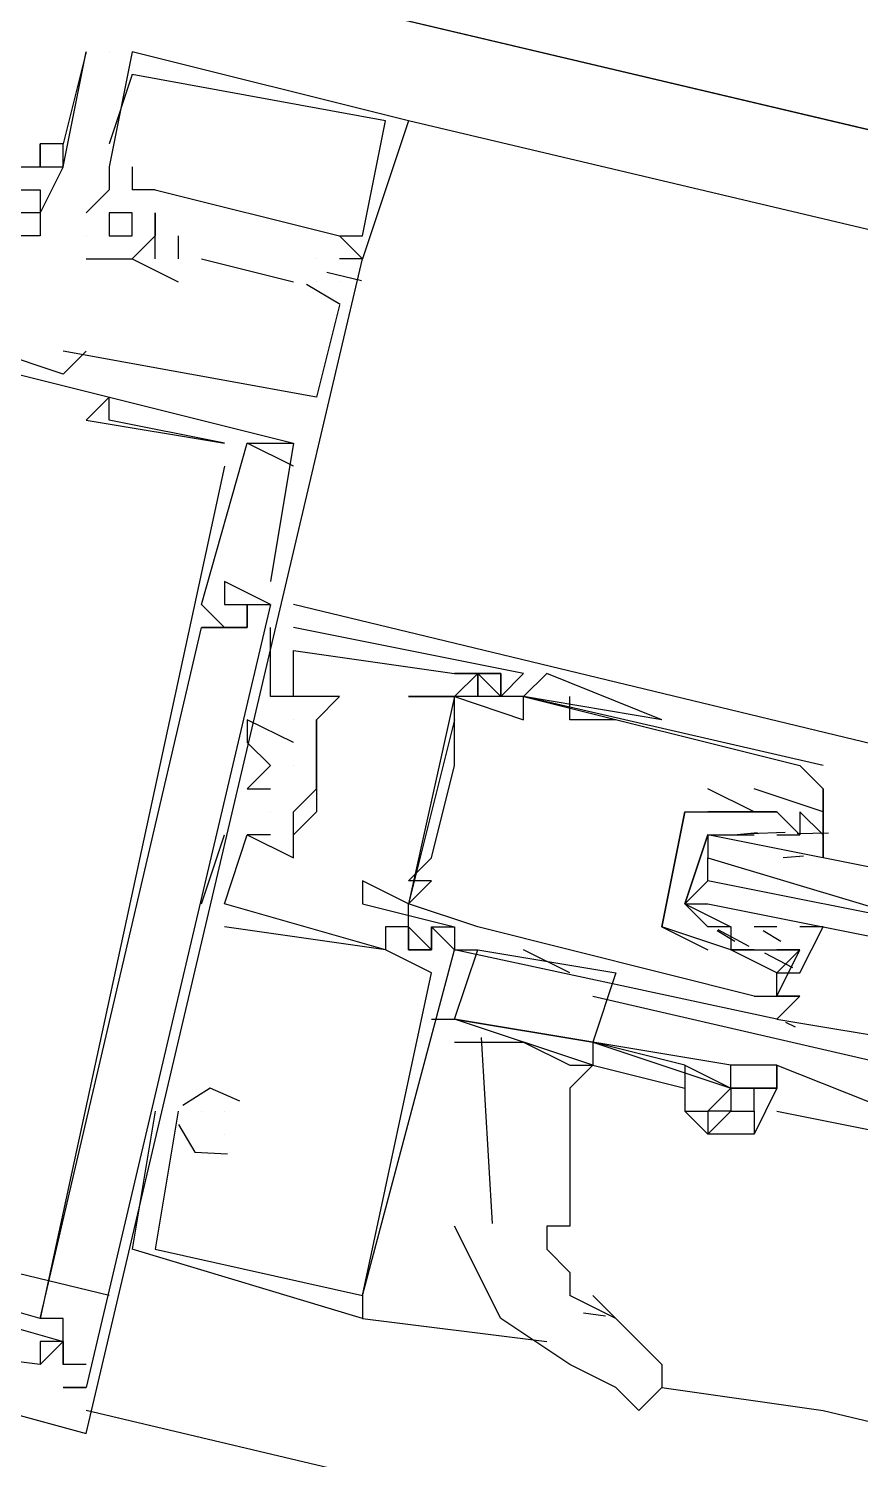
# Model space of a CAD drawing. Header units: feet. Extents: x -84 to 198, y -22 to 181.
# Drawn here: x 116.207 to 116.688, y 54.336 to 55.164 of the extents above; entities that cross this region are included whole.
import ezdxf

# ---------------------------------------------------------------- set-up
doc = ezdxf.new("R2010")
doc.units = ezdxf.units.FT
doc.layers.add('A-LINEA', color=7, linetype='CONTINUOUS')

msp = doc.modelspace()

# ---------------------------------------------------------------- linework, layer by layer
at = {"layer": 'A-LINEA'}
for p, q in [((123.56, 53.4844), (116.1067, 55.2444)), ((116.24, 55.1511), (116.24, 55.1511)), ((116.2533, 55.1511), (116.2533, 55.1511)), ((116.2667, 55.1511), (116.2667, 55.1511)), ((116.2667, 55.1511), (116.2667, 55.1511)), ((116.2667, 55.1511), (116.2667, 55.1511)), ((116.2667, 55.1378), (116.2667, 55.1378)), ((116.2667, 55.1378), (116.2667, 55.1378)), ((116.2667, 55.1378), (116.2667, 55.1378)), ((116.4133, 55.1111), (116.4133, 55.1111)), ((116.4133, 55.1111), (116.4133, 55.1111)), ((116.4133, 55.1111), (116.4133, 55.1111)), ((116.4133, 55.1111), (116.4133, 55.1111)), ((116.4133, 55.1111), (116.4133, 55.1111)), ((116.4133, 55.1111), (116.4133, 55.1111)), ((116.4267, 55.1111), (116.4267, 55.1111)), ((122.4, 53.6978), (116.4267, 55.1111)), ((116.4267, 55.1111), (116.4267, 55.1111)), ((116.4267, 55.1111), (116.4267, 55.1111)), ((116.2133, 55.0978), (116.2133, 55.0978)), ((116.2133, 55.0978), (116.2133, 55.0978)), ((116.2133, 55.0978), (116.2133, 55.0978)), ((116.2267, 55.0978), (116.2267, 55.0978)), ((116.2267, 55.0978), (116.2267, 55.0978)), ((116.2267, 55.0978), (116.2267, 55.0978)), ((116.2533, 55.0978), (116.2533, 55.0978)), ((116.2533, 55.0978), (116.2533, 55.0978)), ((116.2533, 55.0978), (116.2533, 55.0978)), ((116.2133, 55.0844), (116.2133, 55.0844)), ((116.2133, 55.0844), (116.2133, 55.0844)), ((116.2267, 55.0844), (116.2267, 55.0844)), ((116.2267, 55.0844), (116.2267, 55.0844)), ((116.2533, 55.0844), (116.2533, 55.0844)), ((116.2533, 55.0844), (116.2533, 55.0844)), ((116.2533, 55.0844), (116.2533, 55.0844)), ((116.2667, 55.0844), (116.2667, 55.0844)), ((116.2667, 55.0844), (116.2667, 55.0844)), ((116.2667, 55.0844), (116.2667, 55.0844)), ((116.2133, 55.0711), (116.2133, 55.0711)), ((116.2533, 55.0711), (116.2533, 55.0711)), ((116.2533, 55.0711), (116.2533, 55.0711)), ((116.2533, 55.0711), (116.2533, 55.0711)), ((116.28, 55.0711), (116.2667, 55.0711)), ((116.2667, 55.0711), (116.2667, 55.0711)), ((116.28, 55.0711), (116.2667, 55.0711)), ((116.2667, 55.0711), (116.2667, 55.0711)), ((116.28, 55.0711), (116.2667, 55.0711)), ((116.2667, 55.0711), (116.2667, 55.0711)), ((116.28, 55.0711), (116.3867, 55.0444)), ((116.28, 55.0711), (116.28, 55.0711)), ((116.28, 55.0711), (116.28, 55.0711)), ((116.28, 55.0711), (116.3867, 55.0444)), ((116.28, 55.0711), (116.28, 55.0711)), ((116.28, 55.0711), (116.28, 55.0711)), ((116.28, 55.0711), (116.3867, 55.0444)), ((116.28, 55.0711), (116.28, 55.0711)), ((116.28, 55.0711), (116.28, 55.0711)), ((116.2133, 55.0578), (116.2133, 55.0578)), ((116.2133, 55.0578), (116.2133, 55.0578)), ((116.24, 55.0578), (116.24, 55.0578)), ((116.24, 55.0578), (116.24, 55.0578)), ((116.24, 55.0578), (116.24, 55.0578)), ((116.2533, 55.0578), (116.2533, 55.0578)), ((116.2533, 55.0578), (116.2533, 55.0578)), ((116.2533, 55.0578), (116.2533, 55.0578)), ((116.2667, 55.0444), (116.2667, 55.0578)), ((116.2667, 55.0578), (116.2667, 55.0578)), ((116.2667, 55.0578), (116.2667, 55.0578)), ((116.2667, 55.0444), (116.2667, 55.0578)), ((116.2667, 55.0578), (116.2667, 55.0578)), ((116.2667, 55.0578), (116.2667, 55.0578)), ((116.2667, 55.0444), (116.2667, 55.0578)), ((116.2667, 55.0578), (116.2667, 55.0578)), ((116.2667, 55.0578), (116.2667, 55.0578)), ((116.28, 55.0578), (116.28, 55.0578)), ((116.28, 55.0578), (116.28, 55.0578)), ((116.28, 55.0578), (116.28, 55.0578)), ((116.28, 55.0578), (116.28, 55.0578)), ((116.28, 55.0578), (116.28, 55.0578)), ((116.28, 55.0578), (116.28, 55.0578)), ((116.28, 55.0578), (116.28, 55.0578)), ((116.28, 55.0578), (116.28, 55.0578)), ((116.28, 55.0578), (116.28, 55.0578)), ((116.2133, 55.0444), (116.2133, 55.0444)), ((116.24, 55.0444), (116.24, 55.0444)), ((116.24, 55.0444), (116.24, 55.0444)), ((116.24, 55.0444), (116.24, 55.0444)), ((116.24, 55.0444), (116.24, 55.0444)), ((116.24, 55.0444), (116.24, 55.0444)), ((116.24, 55.0444), (116.24, 55.0444)), ((116.2533, 55.0444), (116.2533, 55.0444)), ((116.2533, 55.0444), (116.2533, 55.0444)), ((116.2533, 55.0444), (116.2533, 55.0444)), ((116.2667, 55.0444), (116.2667, 55.0444)), ((116.2667, 55.0444), (116.2667, 55.0444)), ((116.2667, 55.0444), (116.2667, 55.0444)), ((116.2667, 55.0444), (116.2667, 55.0444)), ((116.2667, 55.0444), (116.2667, 55.0444)), ((116.2667, 55.0444), (116.2667, 55.0444)), ((116.28, 55.0444), (116.28, 55.0444)), ((116.28, 55.0444), (116.28, 55.0444)), ((116.28, 55.0444), (116.28, 55.0444)), ((116.28, 55.0444), (116.28, 55.0444)), ((116.28, 55.0444), (116.28, 55.0444)), ((116.28, 55.0444), (116.28, 55.0444)), ((116.28, 55.0444), (116.28, 55.0444)), ((116.28, 55.0444), (116.28, 55.0444)), ((116.28, 55.0444), (116.28, 55.0444)), ((116.28, 55.0444), (116.28, 55.0444)), ((116.28, 55.0444), (116.28, 55.0444)), ((116.28, 55.0444), (116.28, 55.0444)), ((116.2933, 55.0444), (116.2933, 55.0311)), ((116.2933, 55.0444), (116.2933, 55.0444)), ((116.2933, 55.0444), (116.2933, 55.0311)), ((116.2933, 55.0444), (116.2933, 55.0444)), ((116.2933, 55.0444), (116.2933, 55.0311)), ((116.2933, 55.0444), (116.2933, 55.0444)), ((116.3867, 55.0444), (116.3867, 55.0444)), ((116.3867, 55.0444), (116.3867, 55.0444)), ((116.3867, 55.0444), (116.3867, 55.0444)), ((116.3867, 55.0444), (116.3867, 55.0444)), ((116.3867, 55.0444), (116.3867, 55.0444)), ((116.3867, 55.0444), (116.3867, 55.0444)), ((116.4, 55.0444), (116.4, 55.0444)), ((116.4, 55.0444), (116.4, 55.0444)), ((116.4, 55.0444), (116.4, 55.0444)), ((116.24, 55.0311), (116.24, 55.0311)), ((116.24, 55.0311), (116.24, 55.0311)), ((116.24, 55.0311), (116.24, 55.0311)), ((116.2667, 55.0311), (116.2667, 55.0311)), ((116.2667, 55.0311), (116.2667, 55.0311)), ((116.2667, 55.0311), (116.2667, 55.0311)), ((116.2667, 55.0311), (116.2667, 55.0311)), ((116.2667, 55.0311), (116.2667, 55.0311)), ((116.2667, 55.0311), (116.2667, 55.0311)), ((116.28, 55.0311), (116.28, 55.0311)), ((116.28, 55.0311), (116.28, 55.0311)), ((116.28, 55.0311), (116.28, 55.0311)), ((116.2933, 55.0311), (116.2933, 55.0311)), ((116.2933, 55.0311), (116.2933, 55.0311)), ((116.2933, 55.0311), (116.2933, 55.0311)), ((116.2933, 55.0311), (116.2933, 55.0311)), ((116.2933, 55.0311), (116.2933, 55.0311)), ((116.2933, 55.0311), (116.2933, 55.0311)), ((116.3067, 55.0311), (116.36, 55.0178)), ((116.3067, 55.0311), (116.3067, 55.0311)), ((116.3067, 55.0311), (116.36, 55.0178)), ((116.3067, 55.0311), (116.3067, 55.0311)), ((116.3067, 55.0311), (116.36, 55.0178)), ((116.3067, 55.0311), (116.3067, 55.0311)), ((116.3733, 55.0311), (116.3733, 55.0311)), ((116.3733, 55.0311), (116.3733, 55.0311)), ((116.3733, 55.0311), (116.3733, 55.0311)), ((116.3733, 55.0311), (116.3733, 55.0311)), ((116.3733, 55.0311), (116.3733, 55.0311)), ((116.3733, 55.0311), (116.3733, 55.0311)), ((116.3867, 55.0311), (116.3867, 55.0311)), ((116.3867, 55.0311), (116.3867, 55.0311)), ((116.3867, 55.0311), (116.3867, 55.0311)), ((116.3867, 55.0311), (116.3867, 55.0311)), ((116.3867, 55.0311), (116.3867, 55.0311)), ((116.3867, 55.0311), (116.3867, 55.0311)), ((116.3867, 55.0311), (116.3867, 55.0311)), ((116.3867, 55.0311), (116.3867, 55.0311)), ((116.3867, 55.0311), (116.3867, 55.0311)), ((116.4, 55.0311), (116.4, 55.0311)), ((116.4, 55.0311), (116.4, 55.0311)), ((116.4, 55.0311), (116.4, 55.0311)), ((116.4, 55.0311), (116.4, 55.0311)), ((116.4, 55.0311), (116.4, 55.0311)), ((116.4, 55.0311), (116.4, 55.0311)), ((116.4, 55.0311), (116.4, 55.0311)), ((116.4, 55.0311), (116.4, 55.0311)), ((116.4, 55.0311), (116.4, 55.0311)), ((116.4, 55.0311), (116.4, 55.0311)), ((116.4, 55.0311), (116.4, 55.0311)), ((116.4, 55.0311), (116.4, 55.0311)), ((116.3794, 55.0234), (116.3994, 55.0187)), ((116.3794, 55.0234), (116.3994, 55.0187)), ((116.3794, 55.0234), (116.3994, 55.0187)), ((116.2933, 55.0178), (116.2933, 55.0178)), ((116.2933, 55.0178), (116.2933, 55.0178)), ((116.2933, 55.0178), (116.2933, 55.0178)), ((116.36, 55.0178), (116.36, 55.0178)), ((116.36, 55.0178), (116.36, 55.0178)), ((116.36, 55.0178), (116.36, 55.0178)), ((116.3676, 55.0166), (116.3871, 55.005)), ((116.3676, 55.0166), (116.3871, 55.005)), ((116.3676, 55.0166), (116.3871, 55.005)), ((116.3733, 55.0178), (116.3733, 55.0178)), ((116.3733, 55.0178), (116.3733, 55.0178)), ((116.3733, 55.0178), (116.3733, 55.0178)), ((116.3867, 55.0178), (116.3867, 55.0178)), ((116.3867, 55.0178), (116.3867, 55.0178)), ((116.3867, 55.0178), (116.3867, 55.0178)), ((116.3867, 55.0044), (116.3867, 55.0044)), ((116.3867, 55.0044), (116.3867, 55.0044)), ((116.3867, 55.0044), (116.3867, 55.0044)), ((116.2267, 54.9778), (116.2267, 54.9778)), ((116.2267, 54.9778), (116.2267, 54.9778)), ((116.2267, 54.9778), (116.2267, 54.9778)), ((116.24, 54.9778), (116.24, 54.9778)), ((116.24, 54.9778), (116.24, 54.9778)), ((116.24, 54.9778), (116.24, 54.9778)), ((116.2267, 54.9644), (116.2267, 54.9644)), ((116.2267, 54.9644), (116.2267, 54.9644)), ((116.2267, 54.9644), (116.2267, 54.9644)), ((116.2533, 54.9511), (116.2533, 54.9511)), ((116.2533, 54.9511), (116.2533, 54.9511)), ((116.2533, 54.9511), (116.2533, 54.9511)), ((116.3733, 54.9511), (116.3733, 54.9511)), ((116.3733, 54.9511), (116.3733, 54.9511)), ((116.3733, 54.9511), (116.3733, 54.9511)), ((116.24, 54.9378), (116.24, 54.9378)), ((116.24, 54.9378), (116.24, 54.9378)), ((116.24, 54.9378), (116.24, 54.9378)), ((116.2533, 54.9378), (116.2533, 54.9378)), ((116.2533, 54.9378), (116.2533, 54.9378)), ((116.2533, 54.9378), (116.2533, 54.9378)), ((116.32, 54.9244), (116.32, 54.9244)), ((116.32, 54.9244), (116.32, 54.9244)), ((116.32, 54.9244), (116.32, 54.9244)), ((116.32, 54.9244), (116.32, 54.9244)), ((116.32, 54.9244), (116.32, 54.9244)), ((116.32, 54.9244), (116.32, 54.9244)), ((116.3333, 54.9244), (116.3333, 54.9244)), ((116.3333, 54.9244), (116.3333, 54.9244)), ((116.3333, 54.9244), (116.3333, 54.9244)), ((116.3333, 54.9244), (116.3333, 54.9244)), ((116.3333, 54.9244), (116.3333, 54.9244)), ((116.3333, 54.9244), (116.3333, 54.9244)), ((116.36, 54.9244), (116.36, 54.9244)), ((116.36, 54.9244), (116.36, 54.9244)), ((116.36, 54.9244), (116.36, 54.9244)), ((116.36, 54.9244), (116.36, 54.9244)), ((116.36, 54.9244), (116.36, 54.9244)), ((116.36, 54.9244), (116.36, 54.9244)), ((116.32, 54.9111), (116.32, 54.9111)), ((116.32, 54.9111), (116.32, 54.9111)), ((116.32, 54.9111), (116.32, 54.9111)), ((116.36, 54.9111), (116.36, 54.9111)), ((116.36, 54.9111), (116.36, 54.9111)), ((116.36, 54.9111), (116.36, 54.9111)), ((116.32, 54.8444), (116.32, 54.8444)), ((116.32, 54.8444), (116.32, 54.8444)), ((116.32, 54.8444), (116.32, 54.8444)), ((116.3467, 54.8444), (116.3467, 54.8444)), ((116.3467, 54.8444), (116.3467, 54.8444)), ((116.3467, 54.8444), (116.3467, 54.8444)), ((116.3067, 54.8311), (116.3067, 54.8311)), ((116.3067, 54.8311), (116.3067, 54.8311)), ((116.3067, 54.8311), (116.3067, 54.8311)), ((116.32, 54.8311), (116.32, 54.8311)), ((116.32, 54.8311), (116.32, 54.8311)), ((116.32, 54.8311), (116.32, 54.8311)), ((116.32, 54.8311), (116.32, 54.8311)), ((116.32, 54.8311), (116.32, 54.8311)), ((116.32, 54.8311), (116.32, 54.8311)), ((116.32, 54.8311), (116.32, 54.8311)), ((116.32, 54.8311), (116.32, 54.8311)), ((116.32, 54.8311), (116.32, 54.8311)), ((116.3333, 54.8311), (116.3333, 54.8311)), ((116.3333, 54.8311), (116.3333, 54.8311)), ((116.3333, 54.8311), (116.3333, 54.8311)), ((116.3467, 54.8311), (116.3467, 54.8311)), ((116.3467, 54.8311), (116.3467, 54.8311)), ((116.3467, 54.8311), (116.3467, 54.8311)), ((116.3467, 54.8311), (116.3467, 54.8311)), ((116.3467, 54.8311), (116.3467, 54.8311)), ((116.3467, 54.8311), (116.3467, 54.8311)), ((116.7467, 54.7378), (116.36, 54.8311)), ((116.3067, 54.8178), (116.3067, 54.8178)), ((116.3067, 54.8178), (116.3067, 54.8178)), ((116.3067, 54.8178), (116.3067, 54.8178)), ((116.32, 54.8178), (116.32, 54.8178)), ((116.32, 54.8178), (116.32, 54.8178)), ((116.32, 54.8178), (116.32, 54.8178)), ((116.3333, 54.8178), (116.3333, 54.8178)), ((116.3333, 54.8178), (116.3333, 54.8178)), ((116.3333, 54.8178), (116.3333, 54.8178)), ((116.3467, 54.8178), (116.3467, 54.8178)), ((116.3467, 54.8178), (116.3467, 54.8178)), ((116.3467, 54.8178), (116.3467, 54.8178)), ((116.36, 54.8178), (116.36, 54.8178)), ((116.36, 54.8178), (116.36, 54.8178)), ((116.36, 54.8178), (116.36, 54.8178)), ((116.36, 54.8044), (116.36, 54.8044)), ((116.36, 54.8044), (116.36, 54.8044)), ((116.36, 54.8044), (116.36, 54.8044)), ((116.4533, 54.7911), (116.4533, 54.7911)), ((116.4533, 54.7911), (116.4533, 54.7911)), ((116.4533, 54.7911), (116.4533, 54.7911)), ((116.4533, 54.7911), (116.4533, 54.7911)), ((116.4533, 54.7911), (116.4533, 54.7911)), ((116.4533, 54.7911), (116.4533, 54.7911)), ((116.4667, 54.7911), (116.4533, 54.7778)), ((116.4667, 54.7911), (116.4667, 54.7911)), ((116.4667, 54.7911), (116.4667, 54.7911)), ((116.4667, 54.7911), (116.4667, 54.7911)), ((116.48, 54.7911), (116.48, 54.7911)), ((116.48, 54.7911), (116.48, 54.7911)), ((116.48, 54.7911), (116.48, 54.7911)), ((116.4933, 54.7911), (116.4933, 54.7911)), ((116.4933, 54.7911), (116.4933, 54.7911)), ((116.4933, 54.7911), (116.4933, 54.7911)), ((116.3467, 54.7778), (116.3467, 54.7778)), ((116.3467, 54.7778), (116.3467, 54.7778)), ((116.3467, 54.7778), (116.3467, 54.7778)), ((116.36, 54.7778), (116.36, 54.7778)), ((116.36, 54.7778), (116.36, 54.7778)), ((116.36, 54.7778), (116.36, 54.7778)), ((116.36, 54.7778), (116.36, 54.7778)), ((116.36, 54.7778), (116.36, 54.7778)), ((116.36, 54.7778), (116.36, 54.7778)), ((116.3867, 54.7778), (116.3867, 54.7778)), ((116.3867, 54.7778), (116.3867, 54.7778)), ((116.3867, 54.7778), (116.3867, 54.7778)), ((116.4267, 54.7778), (116.4267, 54.7778)), ((116.4533, 54.7778), (116.4533, 54.7778)), ((116.4533, 54.7778), (116.4533, 54.7778)), ((116.48, 54.7778), (116.48, 54.7778)), ((116.48, 54.7778), (116.48, 54.7778)), ((116.48, 54.7778), (116.48, 54.7778)), ((116.48, 54.7778), (116.48, 54.7778)), ((116.4933, 54.7778), (116.4933, 54.7778)), ((116.4933, 54.7778), (116.4933, 54.7778)), ((116.5733, 54.7644), (116.4933, 54.7778)), ((116.5733, 54.7644), (116.4933, 54.7778)), ((116.5067, 54.7778), (116.5067, 54.7778)), ((116.52, 54.7644), (116.52, 54.7778)), ((116.3333, 54.7644), (116.3333, 54.7644)), ((116.3333, 54.7644), (116.3333, 54.7644)), ((116.3333, 54.7644), (116.3333, 54.7644)), ((116.36, 54.7644), (116.36, 54.7644)), ((116.36, 54.7644), (116.36, 54.7644)), ((116.36, 54.7644), (116.36, 54.7644)), ((116.3733, 54.7644), (116.3733, 54.7644)), ((116.3733, 54.7644), (116.3733, 54.7644)), ((116.3733, 54.7644), (116.3733, 54.7644)), ((116.4533, 54.7644), (116.4267, 54.6578)), ((116.4533, 54.7644), (116.4267, 54.6578)), ((116.4533, 54.7644), (116.4267, 54.6578)), ((116.4533, 54.7644), (116.4533, 54.7644)), ((116.4933, 54.7644), (116.4933, 54.7644)), ((116.5467, 54.7644), (116.52, 54.7644)), ((116.5467, 54.7644), (116.5467, 54.7644)), ((116.3333, 54.7511), (116.3333, 54.7511)), ((116.3333, 54.7511), (116.3333, 54.7511)), ((116.3333, 54.7511), (116.3333, 54.7511)), ((116.36, 54.7511), (116.36, 54.7511)), ((116.36, 54.7511), (116.36, 54.7511)), ((116.36, 54.7511), (116.36, 54.7511)), ((116.3733, 54.7511), (116.3733, 54.7511)), ((116.3733, 54.7511), (116.3733, 54.7511)), ((116.3733, 54.7511), (116.3733, 54.7511)), ((116.4533, 54.7511), (116.4533, 54.7511)), ((116.3467, 54.7378), (116.3467, 54.7378)), ((116.3467, 54.7378), (116.3467, 54.7378)), ((116.3467, 54.7378), (116.3467, 54.7378)), ((116.36, 54.7378), (116.36, 54.7378)), ((116.36, 54.7378), (116.36, 54.7378)), ((116.36, 54.7378), (116.36, 54.7378)), ((116.3733, 54.7378), (116.3733, 54.7378)), ((116.3733, 54.7378), (116.3733, 54.7378)), ((116.3733, 54.7244), (116.3733, 54.7378)), ((116.3733, 54.7378), (116.3733, 54.7378)), ((116.3733, 54.7378), (116.3733, 54.7378)), ((116.4533, 54.7378), (116.4533, 54.7378)), ((116.6533, 54.7378), (116.6533, 54.7378)), ((116.6667, 54.7378), (116.6667, 54.7378)), ((116.3333, 54.7244), (116.3333, 54.7244)), ((116.3333, 54.7244), (116.3333, 54.7244)), ((116.3333, 54.7244), (116.3333, 54.7244)), ((116.3467, 54.7244), (116.3467, 54.7244)), ((116.3467, 54.7244), (116.3467, 54.7244)), ((116.3467, 54.7244), (116.3467, 54.7244)), ((116.3733, 54.7244), (116.3733, 54.7244)), ((116.3733, 54.7244), (116.3733, 54.7244)), ((116.3733, 54.7244), (116.3733, 54.7244)), ((116.6, 54.7244), (116.6, 54.7244)), ((116.6267, 54.7244), (116.6267, 54.7244)), ((116.6667, 54.6978), (116.6667, 54.7244)), ((116.6667, 54.7244), (116.6667, 54.7244)), ((116.6667, 54.7244), (116.6667, 54.7244)), ((116.3467, 54.7111), (116.3467, 54.7111)), ((116.3467, 54.7111), (116.3467, 54.7111)), ((116.3467, 54.7111), (116.3467, 54.7111)), ((116.36, 54.7111), (116.36, 54.7111)), ((116.36, 54.6978), (116.3733, 54.7111)), ((116.36, 54.7111), (116.36, 54.7111)), ((116.36, 54.7111), (116.36, 54.7111)), ((116.5867, 54.7111), (116.5867, 54.7111)), ((116.5867, 54.7111), (116.5867, 54.7111)), ((116.6267, 54.7111), (116.6267, 54.7111)), ((116.6267, 54.7111), (116.6267, 54.7111)), ((116.64, 54.7111), (116.64, 54.7111)), ((116.6667, 54.7111), (116.6667, 54.7111)), ((116.6169, 54.6979), (116.6288, 54.699)), ((116.6244, 54.6986), (116.6448, 54.6992)), ((116.3067, 54.6578), (116.32, 54.6978)), ((116.3067, 54.6578), (116.32, 54.6978)), ((116.3067, 54.6578), (116.32, 54.6978)), ((116.32, 54.6978), (116.32, 54.6978)), ((116.32, 54.6978), (116.32, 54.6978)), ((116.32, 54.6978), (116.32, 54.6978)), ((116.3333, 54.6978), (116.3333, 54.6978)), ((116.3333, 54.6978), (116.3333, 54.6978)), ((116.3333, 54.6978), (116.3333, 54.6978)), ((116.3333, 54.6978), (116.3333, 54.6978)), ((116.3333, 54.6978), (116.3333, 54.6978)), ((116.3333, 54.6978), (116.3333, 54.6978)), ((116.3467, 54.6978), (116.3467, 54.6978)), ((116.3467, 54.6978), (116.3467, 54.6978)), ((116.3467, 54.6978), (116.3467, 54.6978)), ((116.36, 54.6978), (116.36, 54.6978)), ((116.36, 54.6978), (116.36, 54.6978)), ((116.36, 54.6978), (116.36, 54.6978)), ((116.6133, 54.6978), (116.6133, 54.6978)), ((116.64, 54.6978), (116.6533, 54.6978)), ((116.64, 54.6978), (116.64, 54.6978)), ((116.6516, 54.6985), (116.6699, 54.6988)), ((116.6533, 54.6978), (116.6533, 54.6978)), ((116.6667, 54.6978), (116.6667, 54.6978)), ((116.36, 54.6844), (116.36, 54.6844)), ((116.36, 54.6844), (116.36, 54.6844)), ((116.36, 54.6844), (116.36, 54.6844)), ((116.44, 54.6844), (116.44, 54.6844)), ((116.6, 54.6711), (116.6, 54.6844)), ((116.6436, 54.6846), (116.6554, 54.6856)), ((116.6533, 54.6844), (116.6533, 54.6844)), ((116.4, 54.6711), (116.4, 54.6711)), ((116.4267, 54.6711), (116.4267, 54.6711)), ((116.44, 54.6711), (116.44, 54.6711)), ((116.3067, 54.6578), (116.3067, 54.6578)), ((116.3067, 54.6578), (116.3067, 54.6578)), ((116.3067, 54.6578), (116.3067, 54.6578)), ((116.32, 54.6578), (116.32, 54.6578)), ((116.32, 54.6578), (116.32, 54.6578)), ((116.32, 54.6578), (116.32, 54.6578)), ((116.32, 54.6578), (116.32, 54.6578)), ((116.32, 54.6578), (116.32, 54.6578)), ((116.32, 54.6578), (116.32, 54.6578)), ((116.4, 54.6578), (116.4, 54.6578)), ((116.4267, 54.6578), (116.4267, 54.6578)), ((116.4267, 54.6578), (116.4267, 54.6578)), ((116.4267, 54.6444), (116.4267, 54.6578)), ((116.4267, 54.6444), (116.4267, 54.6578)), ((116.4267, 54.6444), (116.4267, 54.6578)), ((116.4267, 54.6444), (116.4267, 54.6578)), ((116.4267, 54.6444), (116.4267, 54.6578)), ((116.4267, 54.6444), (116.4267, 54.6578)), ((116.6, 54.6578), (116.6, 54.6578)), ((116.32, 54.6444), (116.32, 54.6444)), ((116.32, 54.6444), (116.32, 54.6444)), ((116.32, 54.6444), (116.32, 54.6444)), ((116.4133, 54.6444), (116.4133, 54.6444)), ((116.4133, 54.6444), (116.4133, 54.6444)), ((116.4133, 54.6444), (116.4133, 54.6444)), ((116.4267, 54.6444), (116.4267, 54.6444)), ((116.4267, 54.6444), (116.4267, 54.6444)), ((116.4267, 54.6444), (116.4267, 54.6444)), ((116.4267, 54.6444), (116.4267, 54.6444)), ((116.4267, 54.6444), (116.4267, 54.6444)), ((116.4267, 54.6444), (116.4267, 54.6444)), ((116.44, 54.6444), (116.4533, 54.6444)), ((116.44, 54.6444), (116.44, 54.6444)), ((116.44, 54.6444), (116.4533, 54.6444)), ((116.44, 54.6444), (116.44, 54.6444)), ((116.44, 54.6444), (116.4533, 54.6444)), ((116.44, 54.6444), (116.44, 54.6444)), ((116.4533, 54.6444), (116.4533, 54.6444)), ((116.4667, 54.6444), (116.4667, 54.6444)), ((116.5733, 54.6444), (116.5733, 54.6444)), ((116.5733, 54.6444), (116.5733, 54.6444)), ((116.6155, 54.636), (116.6054, 54.6422)), ((116.6238, 54.6331), (116.6059, 54.6427)), ((116.6267, 54.6444), (116.6267, 54.6444)), ((116.64, 54.6444), (116.6267, 54.6444)), ((116.6422, 54.636), (116.632, 54.6422)), ((116.64, 54.6444), (116.64, 54.6444)), ((116.4133, 54.6311), (116.4133, 54.6311)), ((116.4133, 54.6311), (116.4133, 54.6311)), ((116.4133, 54.6311), (116.4133, 54.6311)), ((116.4133, 54.6311), (116.4133, 54.6311)), ((116.4133, 54.6311), (116.4133, 54.6311)), ((116.4133, 54.6311), (116.4133, 54.6311)), ((116.4267, 54.6311), (116.4267, 54.6311)), ((116.4267, 54.6311), (116.4267, 54.6311)), ((116.4267, 54.6311), (116.4267, 54.6311)), ((116.44, 54.6311), (116.44, 54.6311)), ((116.44, 54.6311), (116.44, 54.6311)), ((116.44, 54.6311), (116.44, 54.6311)), ((116.64, 54.5911), (116.4533, 54.6311)), ((116.4533, 54.6311), (116.4533, 54.6311)), ((116.4533, 54.6311), (116.4667, 54.6311)), ((116.4533, 54.6311), (116.4533, 54.6311)), ((116.4533, 54.6311), (116.4533, 54.6311)), ((116.4533, 54.6311), (116.4533, 54.6311)), ((116.4667, 54.6311), (116.5467, 54.6178)), ((116.52, 54.6178), (116.4933, 54.6311)), ((116.6, 54.6311), (116.6, 54.6311)), ((116.6133, 54.6311), (116.6133, 54.6311)), ((116.6133, 54.6311), (116.6133, 54.6311)), ((116.6133, 54.6311), (116.6133, 54.6311)), ((116.6267, 54.6311), (116.6267, 54.6311)), ((116.6267, 54.6311), (116.6267, 54.6311)), ((116.6492, 54.6208), (116.633, 54.6293)), ((116.64, 54.6311), (116.64, 54.6311)), ((116.6533, 54.6311), (116.6533, 54.6311)), ((116.44, 54.6178), (116.44, 54.6178)), ((116.44, 54.6178), (116.44, 54.6178)), ((116.44, 54.6178), (116.44, 54.6178)), ((116.64, 54.6178), (116.64, 54.6178)), ((116.5333, 54.6044), (116.7067, 54.5644)), ((116.6267, 54.6044), (116.6267, 54.6044)), ((116.64, 54.6044), (116.64, 54.6044)), ((116.64, 54.6044), (116.64, 54.6044)), ((116.64, 54.6044), (116.64, 54.6044)), ((116.64, 54.6044), (116.64, 54.6044)), ((116.64, 54.6044), (116.64, 54.6044)), ((116.44, 54.5911), (116.4533, 54.5911)), ((116.64, 54.5911), (116.64, 54.5911)), ((116.6507, 54.5863), (116.6451, 54.589)), ((116.6507, 54.5863), (116.6451, 54.589)), ((116.6507, 54.5863), (116.6451, 54.589)), ((116.4687, 54.5804), (116.475, 54.4728)), ((116.5333, 54.5778), (116.5333, 54.5778)), ((116.5867, 54.5644), (116.5333, 54.5778)), ((116.5333, 54.5644), (116.5333, 54.5644)), ((116.5333, 54.5644), (116.5333, 54.5644)), ((116.5333, 54.5644), (116.5867, 54.5511)), ((116.64, 54.5644), (116.7067, 54.5378)), ((116.64, 54.5644), (116.64, 54.5644)), ((116.6267, 54.5511), (116.64, 54.5511)), ((116.64, 54.5511), (116.64, 54.5511)), ((116.28, 54.5378), (116.2667, 54.4578)), ((116.28, 54.5378), (116.2667, 54.4578)), ((116.28, 54.5378), (116.2667, 54.4578)), ((116.28, 54.5378), (116.28, 54.5378)), ((116.28, 54.5378), (116.28, 54.5378)), ((116.28, 54.5378), (116.28, 54.5378)), ((116.2933, 54.5378), (116.2933, 54.5378)), ((116.2933, 54.5378), (116.2933, 54.5378)), ((116.2933, 54.5378), (116.2933, 54.5378)), ((116.2933, 54.5378), (116.2933, 54.5378)), ((116.2933, 54.5378), (116.2933, 54.5378)), ((116.2933, 54.5378), (116.2933, 54.5378)), ((116.2933, 54.5378), (116.2933, 54.5378)), ((116.2933, 54.5378), (116.2933, 54.5378)), ((116.2933, 54.5378), (116.2933, 54.5378)), ((116.3067, 54.5378), (116.3067, 54.5378)), ((116.3067, 54.5378), (116.3067, 54.5378)), ((116.3067, 54.5378), (116.3067, 54.5378)), ((116.32, 54.5378), (116.32, 54.5378)), ((116.32, 54.5378), (116.32, 54.5378)), ((116.32, 54.5378), (116.32, 54.5378)), ((116.32, 54.5378), (116.32, 54.5378)), ((116.32, 54.5378), (116.32, 54.5378)), ((116.32, 54.5378), (116.32, 54.5378)), ((116.64, 54.5378), (116.7067, 54.5244)), ((116.32, 54.5244), (116.32, 54.5244)), ((116.32, 54.5244), (116.32, 54.5244)), ((116.32, 54.5244), (116.32, 54.5244)), ((116.32, 54.5244), (116.32, 54.5244)), ((116.32, 54.5244), (116.32, 54.5244)), ((116.32, 54.5244), (116.32, 54.5244)), ((116.6, 54.5244), (116.6, 54.5244)), ((116.2533, 54.4311), (115.92, 54.5111)), ((116.4, 54.4178), (116.2667, 54.4578)), ((116.2667, 54.4578), (116.2667, 54.4578)), ((116.4, 54.4178), (116.2667, 54.4578)), ((116.2667, 54.4578), (116.2667, 54.4578)), ((116.4, 54.4178), (116.2667, 54.4578)), ((116.2667, 54.4578), (116.2667, 54.4578)), ((116.28, 54.4578), (116.28, 54.4578)), ((116.28, 54.4578), (116.28, 54.4578)), ((116.28, 54.4578), (116.28, 54.4578)), ((116.4, 54.4311), (116.4, 54.4178)), ((116.4, 54.4311), (116.4, 54.4311)), ((116.4, 54.4311), (116.4, 54.4311)), ((116.4, 54.4311), (116.4, 54.4178)), ((116.4, 54.4311), (116.4, 54.4311)), ((116.4, 54.4311), (116.4, 54.4311)), ((116.4, 54.4311), (116.4, 54.4178)), ((116.4, 54.4311), (116.4, 54.4311)), ((116.4, 54.4311), (116.4, 54.4311)), ((116.5467, 54.4178), (116.52, 54.4311)), ((116.5333, 54.4311), (116.5467, 54.4178)), ((116.2133, 54.4178), (116.2133, 54.4178)), ((116.2133, 54.4178), (116.2133, 54.4178)), ((116.2133, 54.4178), (116.2133, 54.4178)), ((116.2133, 54.4178), (116.2133, 54.4178)), ((116.2133, 54.4178), (116.2133, 54.4178)), ((116.2133, 54.4178), (116.2133, 54.4178)), ((116.2267, 54.4178), (116.2267, 54.4178)), ((116.2267, 54.4178), (116.2267, 54.4178)), ((116.2267, 54.4178), (116.2267, 54.4178)), ((116.4, 54.4178), (116.5067, 54.4044)), ((116.4, 54.4178), (116.4, 54.4178)), ((116.4, 54.4178), (116.4, 54.4178)), ((116.4, 54.4178), (116.4, 54.4178)), ((116.5279, 54.421), (116.5407, 54.4192)), ((116.2133, 54.4044), (116.2133, 54.4044)), ((116.2133, 54.4044), (116.2133, 54.4044)), ((116.2133, 54.4044), (116.2133, 54.4044)), ((116.2267, 54.4044), (116.2267, 54.4044)), ((116.2267, 54.4044), (116.2267, 54.4044)), ((116.2267, 54.4044), (116.2267, 54.4044)), ((116.2267, 54.4044), (116.2267, 54.4044)), ((116.2267, 54.4044), (116.2267, 54.4044)), ((116.2267, 54.4044), (116.2267, 54.4044)), ((116.4933, 54.4044), (116.4933, 54.4044)), ((116.2133, 54.3911), (116.2133, 54.3911)), ((116.2133, 54.3911), (116.2133, 54.3911)), ((116.2133, 54.3911), (116.2133, 54.3911)), ((116.2133, 54.3911), (116.2133, 54.3911)), ((116.2133, 54.3911), (116.2133, 54.3911)), ((116.2133, 54.3911), (116.2133, 54.3911)), ((116.2267, 54.3911), (116.2267, 54.3911)), ((116.2267, 54.3911), (116.2267, 54.3911)), ((116.2267, 54.3911), (116.2267, 54.3911)), ((116.2267, 54.3911), (116.2267, 54.3911)), ((116.2267, 54.3911), (116.2267, 54.3911)), ((116.2267, 54.3911), (116.2267, 54.3911)), ((116.2267, 54.3911), (116.2267, 54.3911)), ((116.2267, 54.3911), (116.2267, 54.3911)), ((116.2267, 54.3911), (116.2267, 54.3911)), ((116.24, 54.3911), (116.24, 54.3911)), ((116.24, 54.3911), (116.24, 54.3911)), ((116.24, 54.3911), (116.24, 54.3911)), ((116.2267, 54.3778), (116.24, 54.3778)), ((116.2267, 54.3778), (116.2267, 54.3778)), ((116.2267, 54.3778), (116.2267, 54.3778)), ((116.2267, 54.3778), (116.24, 54.3778)), ((116.2267, 54.3778), (116.2267, 54.3778)), ((116.2267, 54.3778), (116.2267, 54.3778)), ((116.2267, 54.3778), (116.24, 54.3778)), ((116.2267, 54.3778), (116.2267, 54.3778)), ((116.2267, 54.3778), (116.2267, 54.3778)), ((116.24, 54.3778), (116.24, 54.3778)), ((116.24, 54.3778), (116.24, 54.3778)), ((116.24, 54.3778), (116.24, 54.3778)), ((116.24, 54.3778), (116.24, 54.3778)), ((116.24, 54.3778), (116.24, 54.3778)), ((116.24, 54.3778), (116.24, 54.3778)), ((116.5733, 54.3778), (116.6667, 54.3644)), ((122.2267, 52.9511), (116.24, 54.3644)), ((116.6667, 54.3644), (119.1467, 53.7778)), ((116.24, 54.3511), (116.24, 54.3511)), ((116.24, 54.3511), (116.24, 54.3511)), ((116.24, 54.3511), (116.24, 54.3511))]:
    msp.add_line(p, q, dxfattribs=at)
for points in [[(123.9467, 43.9511), (123.92, 47.9511), (123.56, 53.4844), (119.8267, 54.3644), (116.1067, 55.2444), (116.8, 58.2178), (117.1867, 59.8444), (116.8667, 59.9111), (115.8267, 60.1644), (114.5867, 60.4578), (118.2, 75.6978), (129.9467, 72.9244)], [(116.2267, 55.0844), (116.24, 55.1511), (116.24, 55.1511), (116.2267, 55.0978), (116.2267, 55.0978)], [(116.4267, 55.1111), (116.2667, 55.1511), (116.2533, 55.0844), (116.2533, 55.0711), (116.24, 55.0578)], [(116.4267, 55.1111), (116.2667, 55.1511), (116.2533, 55.0844), (116.2533, 55.0711), (116.24, 55.0578)], [(116.4267, 55.1111), (116.2667, 55.1511), (116.2533, 55.0844), (116.2533, 55.0711), (116.24, 55.0578)], [(116.4267, 55.1111), (116.4, 55.0311), (116.3867, 55.0444), (116.4, 55.0444), (116.4133, 55.1111), (116.4133, 55.1111), (116.2667, 55.1378), (116.2667, 55.1378), (116.2533, 55.0978)], [(116.4267, 55.1111), (116.4, 55.0311), (116.3867, 55.0444), (116.4, 55.0444), (116.4133, 55.1111), (116.4133, 55.1111), (116.2667, 55.1378), (116.2667, 55.1378), (116.2533, 55.0978)], [(116.4267, 55.1111), (116.4, 55.0311), (116.3867, 55.0444), (116.4, 55.0444), (116.4133, 55.1111), (116.4133, 55.1111), (116.2667, 55.1378), (116.2667, 55.1378), (116.2533, 55.0978)], [(116.2267, 55.0844), (116.2267, 55.0978), (116.2133, 55.0978), (116.2133, 55.0844), (116.2267, 55.0844), (116.2133, 55.0578), (116.2133, 55.0444), (116.1867, 55.0444), (116.1867, 55.0578), (116.1867, 55.0578), (116.1867, 55.0578), (116.1867, 55.0578), (116.1867, 55.0711), (116.1867, 55.0711), (116.1867, 55.0711)], [(116.2, 55.0711), (116.2, 55.0844), (116.2133, 55.0844), (116.2133, 55.0844), (116.2133, 55.0978)], [(116.2133, 55.0978), (116.2133, 55.0978), (116.2133, 55.0978)], [(116.2667, 55.0844), (116.2667, 55.0844), (116.2667, 55.0844), (116.2667, 55.0844), (116.2667, 55.0711), (116.2667, 55.0711)], [(116.2667, 55.0844), (116.2667, 55.0844), (116.2667, 55.0844), (116.2667, 55.0844), (116.2667, 55.0711), (116.2667, 55.0711)], [(116.2667, 55.0844), (116.2667, 55.0844), (116.2667, 55.0844), (116.2667, 55.0844), (116.2667, 55.0711), (116.2667, 55.0711)], [(116.1867, 55.0578), (116.2, 55.0711), (116.2133, 55.0711), (116.2133, 55.0578), (116.2, 55.0578)], [(116.28, 55.0578), (116.28, 55.0444), (116.28, 55.0578)], [(116.28, 55.0578), (116.28, 55.0578), (116.28, 55.0578), (116.28, 55.0578)], [(116.28, 55.0578), (116.28, 55.0444), (116.28, 55.0578)], [(116.28, 55.0578), (116.28, 55.0578), (116.28, 55.0578), (116.28, 55.0578)], [(116.28, 55.0578), (116.28, 55.0444), (116.28, 55.0578)], [(116.28, 55.0578), (116.28, 55.0578), (116.28, 55.0578), (116.28, 55.0578)], [(116.28, 55.0311), (116.28, 55.0444), (116.2667, 55.0311), (116.2933, 55.0178)], [(116.28, 55.0311), (116.28, 55.0444), (116.2667, 55.0311), (116.2933, 55.0178)], [(116.28, 55.0311), (116.28, 55.0444), (116.2667, 55.0311), (116.2933, 55.0178)], [(116.0133, 54.4578), (116.0133, 54.4311), (116.0933, 54.4178), (116.0933, 54.3911), (116.24, 54.3511), (116.4, 55.0311), (116.3867, 55.0311)], [(116.0133, 54.4578), (116.0133, 54.4311), (116.0933, 54.4178), (116.0933, 54.3911), (116.24, 54.3511), (116.4, 55.0311), (116.3867, 55.0311)], [(116.0133, 54.4578), (116.0133, 54.4311), (116.0933, 54.4178), (116.0933, 54.3911), (116.24, 54.3511), (116.4, 55.0311), (116.3867, 55.0311)], [(116.24, 55.0311), (116.2667, 55.0311), (116.2667, 55.0311), (116.2667, 55.0311), (116.2667, 55.0311)], [(116.24, 55.0311), (116.2667, 55.0311), (116.2667, 55.0311), (116.2667, 55.0311), (116.2667, 55.0311)], [(116.24, 55.0311), (116.2667, 55.0311), (116.2667, 55.0311), (116.2667, 55.0311), (116.2667, 55.0311)], [(116.3867, 55.0044), (116.3733, 54.9511), (116.2267, 54.9778)], [(116.3867, 55.0044), (116.3733, 54.9511), (116.2267, 54.9778)], [(116.3867, 55.0044), (116.3733, 54.9511), (116.2267, 54.9778)], [(116.24, 54.9778), (116.2267, 54.9644), (116.1867, 54.9778), (116.1733, 54.9778), (116.1467, 54.9778), (116.1467, 54.9911), (116.16, 54.9911), (116.1467, 54.9911), (116.1467, 54.9778)], [(116.24, 54.9778), (116.2267, 54.9644), (116.1867, 54.9778), (116.1733, 54.9778), (116.1467, 54.9778), (116.1467, 54.9911), (116.16, 54.9911), (116.1467, 54.9911), (116.1467, 54.9778)], [(116.24, 54.9778), (116.2267, 54.9644), (116.1867, 54.9778), (116.1733, 54.9778), (116.1467, 54.9778), (116.1467, 54.9911), (116.16, 54.9911), (116.1467, 54.9911), (116.1467, 54.9778)], [(116.1467, 54.9644), (116.1467, 54.9778), (116.36, 54.9244), (116.3467, 54.8444)], [(116.1467, 54.9644), (116.1467, 54.9778), (116.36, 54.9244), (116.3467, 54.8444)], [(116.1467, 54.9644), (116.1467, 54.9778), (116.36, 54.9244), (116.3467, 54.8444)], [(116.24, 54.9378), (116.32, 54.9244), (116.2533, 54.9378), (116.2533, 54.9511), (116.24, 54.9378), (116.24, 54.9378)], [(116.24, 54.9378), (116.32, 54.9244), (116.2533, 54.9378), (116.2533, 54.9511), (116.24, 54.9378), (116.24, 54.9378)], [(116.24, 54.9378), (116.32, 54.9244), (116.2533, 54.9378), (116.2533, 54.9511), (116.24, 54.9378), (116.24, 54.9378)], [(116.32, 54.8178), (116.3067, 54.8311), (116.3333, 54.9244)], [(116.32, 54.8178), (116.3067, 54.8311), (116.3333, 54.9244)], [(116.32, 54.8178), (116.3067, 54.8311), (116.3333, 54.9244)], [(116.36, 54.9111), (116.3333, 54.9244), (116.36, 54.9244)], [(116.36, 54.9111), (116.3333, 54.9244), (116.36, 54.9244)], [(116.36, 54.9111), (116.3333, 54.9244), (116.36, 54.9244)], [(116.32, 54.9111), (116.2133, 54.4178), (116.12, 54.4444)], [(116.32, 54.9111), (116.2133, 54.4178), (116.12, 54.4444)], [(116.32, 54.9111), (116.2133, 54.4178), (116.12, 54.4444)], [(116.3467, 54.8311), (116.32, 54.8444), (116.32, 54.8311), (116.3467, 54.8311), (116.24, 54.3778), (116.2267, 54.3778)], [(116.3467, 54.8311), (116.32, 54.8444), (116.32, 54.8311), (116.3467, 54.8311), (116.24, 54.3778), (116.2267, 54.3778)], [(116.3467, 54.8311), (116.32, 54.8444), (116.32, 54.8311), (116.3467, 54.8311), (116.24, 54.3778), (116.2267, 54.3778)], [(116.24, 54.3911), (116.2267, 54.3911), (116.2267, 54.4178), (116.2133, 54.4178), (116.3067, 54.8178), (116.3333, 54.8178), (116.3333, 54.8311)], [(116.24, 54.3911), (116.2267, 54.3911), (116.2267, 54.4178), (116.2133, 54.4178), (116.3067, 54.8178), (116.3333, 54.8178), (116.3333, 54.8311)], [(116.24, 54.3911), (116.2267, 54.3911), (116.2267, 54.4178), (116.2133, 54.4178), (116.3067, 54.8178), (116.3333, 54.8178), (116.3333, 54.8311)], [(116.3333, 54.8311), (116.3333, 54.8178), (116.3333, 54.8178), (116.3067, 54.8178)], [(116.3333, 54.8311), (116.3333, 54.8178), (116.3333, 54.8178), (116.3067, 54.8178)], [(116.3333, 54.8311), (116.3333, 54.8178), (116.3333, 54.8178), (116.3067, 54.8178)], [(116.4, 54.4311), (116.4533, 54.6311), (116.44, 54.6444), (116.44, 54.6311), (116.4267, 54.6311), (116.4267, 54.6444), (116.4133, 54.6444), (116.4133, 54.6311), (116.32, 54.6578), (116.3333, 54.6978), (116.36, 54.6844), (116.36, 54.6978), (116.36, 54.7111), (116.3733, 54.7244), (116.3733, 54.7378), (116.3733, 54.7511), (116.3733, 54.7644), (116.3867, 54.7778), (116.36, 54.7778), (116.36, 54.8044), (116.4533, 54.7911), (116.4667, 54.7911), (116.4533, 54.7911), (116.48, 54.7911), (116.48, 54.7778), (116.4933, 54.7911), (116.36, 54.8178), (116.36, 54.8178)], [(116.4, 54.4311), (116.4533, 54.6311), (116.44, 54.6444), (116.44, 54.6311), (116.4267, 54.6311), (116.4267, 54.6444), (116.4133, 54.6444), (116.4133, 54.6311), (116.32, 54.6578), (116.3333, 54.6978), (116.36, 54.6844), (116.36, 54.6978), (116.36, 54.7111), (116.3733, 54.7244), (116.3733, 54.7378), (116.3733, 54.7511), (116.3733, 54.7644), (116.3867, 54.7778), (116.36, 54.7778), (116.36, 54.8044), (116.4533, 54.7911), (116.4667, 54.7911), (116.4533, 54.7911), (116.48, 54.7911), (116.48, 54.7778), (116.4933, 54.7911), (116.36, 54.8178), (116.36, 54.8178)], [(116.4, 54.4311), (116.4533, 54.6311), (116.44, 54.6444), (116.44, 54.6311), (116.4267, 54.6311), (116.4267, 54.6444), (116.4133, 54.6444), (116.4133, 54.6311), (116.32, 54.6578), (116.3333, 54.6978), (116.36, 54.6844), (116.36, 54.6978), (116.36, 54.7111), (116.3733, 54.7244), (116.3733, 54.7378), (116.3733, 54.7511), (116.3733, 54.7644), (116.3867, 54.7778), (116.36, 54.7778), (116.36, 54.8044), (116.4533, 54.7911), (116.4667, 54.7911), (116.4533, 54.7911), (116.48, 54.7911), (116.48, 54.7778), (116.4933, 54.7911), (116.36, 54.8178), (116.36, 54.8178)], [(116.36, 54.7778), (116.3467, 54.7778), (116.3467, 54.7778), (116.3467, 54.8178)], [(116.36, 54.7778), (116.3467, 54.7778), (116.3467, 54.7778), (116.3467, 54.8178)], [(116.36, 54.7778), (116.3467, 54.7778), (116.3467, 54.7778), (116.3467, 54.8178)], [(116.4667, 54.7911), (116.4667, 54.7911), (116.4667, 54.7778), (116.4667, 54.7911), (116.4533, 54.7778), (116.4667, 54.7911), (116.4667, 54.7778), (116.4667, 54.7911), (116.48, 54.7778), (116.48, 54.7911), (116.48, 54.7778)], [(116.5733, 54.7644), (116.5733, 54.7644), (116.5733, 54.7644), (116.5067, 54.7911), (116.4933, 54.7778)], [(116.6667, 54.7378), (116.4933, 54.7778), (116.4267, 54.7778), (116.4533, 54.7778), (116.4267, 54.6578), (116.4, 54.6711), (116.4, 54.6578), (116.4533, 54.6444), (116.4533, 54.6311)], [(116.6267, 54.6044), (116.4667, 54.6444), (116.4267, 54.6578), (116.44, 54.6711), (116.4267, 54.6711), (116.44, 54.6844), (116.4533, 54.7378), (116.4533, 54.7511), (116.4533, 54.7644), (116.4533, 54.7778), (116.4933, 54.7644), (116.4933, 54.7778), (116.6533, 54.7378), (116.6667, 54.7244), (116.6667, 54.7111), (116.6267, 54.7244)], [(116.36, 54.7511), (116.3333, 54.7644), (116.3333, 54.7511), (116.3467, 54.7378)], [(116.36, 54.7511), (116.3333, 54.7644), (116.3333, 54.7511), (116.3467, 54.7378)], [(116.36, 54.7511), (116.3333, 54.7644), (116.3333, 54.7511), (116.3467, 54.7378)], [(116.3733, 54.7644), (116.3733, 54.7378), (116.3733, 54.7244), (116.3733, 54.7111)], [(116.3467, 54.7378), (116.3333, 54.7244), (116.3467, 54.7244)], [(116.3467, 54.7378), (116.3333, 54.7244), (116.3467, 54.7244)], [(116.3467, 54.7378), (116.3333, 54.7244), (116.3467, 54.7244)], [(116.6267, 54.7111), (116.6267, 54.7111), (116.6, 54.7244)], [(116.5867, 54.7111), (116.5867, 54.7111), (116.5733, 54.6444), (116.5733, 54.6444), (116.6, 54.6311)], [(116.6267, 54.6311), (116.6133, 54.6311), (116.6267, 54.6311), (116.6133, 54.6311), (116.5733, 54.6444), (116.5867, 54.7111), (116.6267, 54.7111), (116.64, 54.7111)], [(116.6667, 54.6978), (116.6667, 54.6844), (116.6667, 54.7111), (116.6667, 54.6978), (116.6533, 54.7111), (116.6533, 54.6978), (116.64, 54.7111), (116.6267, 54.7111), (116.6, 54.7111)], [(116.3467, 54.6978), (116.3333, 54.6978), (116.3333, 54.6978)], [(116.3467, 54.6978), (116.3333, 54.6978), (116.3333, 54.6978)], [(116.3467, 54.6978), (116.3333, 54.6978), (116.3333, 54.6978)], [(116.6, 54.6978), (116.5867, 54.6578), (116.6133, 54.6444), (116.6133, 54.6311), (116.64, 54.6311), (116.6533, 54.6311), (116.64, 54.6178), (116.6533, 54.6178), (116.6667, 54.6444), (116.6533, 54.6444)], [(116.6133, 54.6444), (116.6, 54.6444), (116.5867, 54.6578), (116.6, 54.6978), (116.6133, 54.6978), (116.6267, 54.6978)], [(116.7333, 54.6711), (116.6, 54.6978), (116.6, 54.6844), (116.7333, 54.6444), (116.6, 54.6711), (116.5867, 54.6578), (116.6, 54.6578), (116.7333, 54.6311)], [(116.4267, 54.6311), (116.4267, 54.6444), (116.4267, 54.6578)], [(116.4267, 54.6311), (116.4267, 54.6444), (116.4267, 54.6578)], [(116.4267, 54.6311), (116.4267, 54.6444), (116.4267, 54.6578)], [(116.2933, 54.5378), (116.28, 54.4578), (116.4, 54.4311), (116.44, 54.6178), (116.4133, 54.6311), (116.4133, 54.6311), (116.32, 54.6444)], [(116.2933, 54.5378), (116.28, 54.4578), (116.4, 54.4311), (116.44, 54.6178), (116.4133, 54.6311), (116.4133, 54.6311), (116.32, 54.6444)], [(116.2933, 54.5378), (116.28, 54.4578), (116.4, 54.4311), (116.44, 54.6178), (116.4133, 54.6311), (116.4133, 54.6311), (116.32, 54.6444)], [(116.44, 54.6444), (116.44, 54.6311), (116.4267, 54.6444), (116.4267, 54.6311), (116.44, 54.6311), (116.44, 54.6311)], [(116.44, 54.6444), (116.44, 54.6311), (116.4267, 54.6444), (116.4267, 54.6311), (116.44, 54.6311), (116.44, 54.6311)], [(116.44, 54.6444), (116.44, 54.6311), (116.4267, 54.6444), (116.4267, 54.6311), (116.44, 54.6311), (116.44, 54.6311)], [(116.44, 54.6444), (116.44, 54.6311), (116.44, 54.6444)], [(116.44, 54.6444), (116.44, 54.6311), (116.44, 54.6444), (116.44, 54.6311)], [(116.44, 54.6444), (116.44, 54.6311), (116.44, 54.6444)], [(116.44, 54.6444), (116.44, 54.6311), (116.44, 54.6444), (116.44, 54.6311)], [(116.44, 54.6444), (116.44, 54.6311), (116.44, 54.6444)], [(116.44, 54.6444), (116.44, 54.6311), (116.44, 54.6444), (116.44, 54.6311)], [(116.5467, 54.6178), (116.5333, 54.5778), (116.4533, 54.5911), (116.4667, 54.6311)], [(116.6267, 54.6044), (116.64, 54.6044), (116.64, 54.6178), (116.6133, 54.6311), (116.6133, 54.6311)], [(116.64, 54.6044), (116.6533, 54.6311), (116.64, 54.6311)], [(116.64, 54.6044), (116.6533, 54.6044), (116.64, 54.5911), (116.72, 54.5778)], [(116.64, 54.5911), (116.6533, 54.6044), (116.64, 54.6044), (116.6533, 54.6044)], [(116.64, 54.6044), (116.6533, 54.6044), (116.64, 54.5911)], [(116.64, 54.5911), (116.6533, 54.6044), (116.64, 54.6044), (116.6533, 54.6044)], [(116.64, 54.6044), (116.6533, 54.6044), (116.64, 54.5911)], [(116.64, 54.5911), (116.6533, 54.6044), (116.64, 54.6044), (116.6533, 54.6044)], [(116.5333, 54.5644), (116.5333, 54.5644), (116.4533, 54.5911), (116.4533, 54.5911), (116.5333, 54.5778), (116.5333, 54.5644), (116.5333, 54.5644)], [(116.4533, 54.5778), (116.4667, 54.5778), (116.4933, 54.5778), (116.52, 54.5644), (116.5333, 54.5644), (116.5333, 54.5644)], [(116.5333, 54.5778), (116.6133, 54.5511), (116.6133, 54.5644), (116.5333, 54.5778)], [(116.5333, 54.5644), (116.52, 54.5511), (116.52, 54.5378), (116.52, 54.5111), (116.52, 54.4978), (116.52, 54.4844), (116.52, 54.4711), (116.5067, 54.4711), (116.5067, 54.4578), (116.52, 54.4444), (116.52, 54.4311)], [(116.5867, 54.5644), (116.5867, 54.5644), (116.5867, 54.5378), (116.5867, 54.5378)], [(116.5867, 54.5644), (116.6133, 54.5511), (116.6133, 54.5511), (116.6133, 54.5511)], [(116.64, 54.5511), (116.64, 54.5644), (116.6133, 54.5644)], [(116.64, 54.5644), (116.64, 54.5511), (116.64, 54.5511), (116.6267, 54.5244), (116.6267, 54.5244)], [(116.329, 54.5435), (116.3118, 54.5511), (116.2959, 54.541)], [(116.329, 54.5435), (116.3118, 54.5511), (116.2959, 54.541)], [(116.329, 54.5435), (116.3118, 54.5511), (116.2959, 54.541)], [(116.6, 54.5378), (116.6, 54.5244), (116.5867, 54.5378), (116.6, 54.5378), (116.6133, 54.5511)], [(116.6267, 54.5511), (116.64, 54.5511), (116.6133, 54.5511), (116.6267, 54.5511)], [(116.6133, 54.5511), (116.6133, 54.5378), (116.6267, 54.5378), (116.6267, 54.5511)], [(116.6267, 54.5378), (116.6267, 54.5244), (116.6, 54.5244), (116.6133, 54.5378), (116.6, 54.5378)], [(116.6267, 54.5378), (116.6267, 54.5244), (116.6267, 54.5244)], [(116.2934, 54.5301), (116.303, 54.514), (116.3218, 54.513)], [(116.2934, 54.5301), (116.303, 54.514), (116.3218, 54.513)], [(116.2934, 54.5301), (116.303, 54.514), (116.3218, 54.513)], [(116.56, 54.3644), (116.5467, 54.3778), (116.52, 54.3911), (116.48, 54.4178), (116.4533, 54.4711)], [(116.2133, 54.3911), (116.2267, 54.4044), (116.2133, 54.4044), (116.2133, 54.3911), (116.1067, 54.4044), (116.1067, 54.4178), (116.0267, 54.4444), (116.0267, 54.4578)], [(116.2133, 54.3911), (116.2267, 54.4044), (116.2133, 54.4044), (116.2133, 54.3911), (116.1067, 54.4044), (116.1067, 54.4178), (116.0267, 54.4444), (116.0267, 54.4578)], [(116.2133, 54.3911), (116.2267, 54.4044), (116.2133, 54.4044), (116.2133, 54.3911), (116.1067, 54.4044), (116.1067, 54.4178), (116.0267, 54.4444), (116.0267, 54.4578)], [(116.12, 54.4311), (116.1333, 54.4311), (116.2267, 54.4044), (116.2267, 54.3911)], [(116.12, 54.4311), (116.1333, 54.4311), (116.2267, 54.4044), (116.2267, 54.3911)], [(116.12, 54.4311), (116.1333, 54.4311), (116.2267, 54.4044), (116.2267, 54.3911)], [(116.5467, 54.4178), (116.5733, 54.3911), (116.5733, 54.3778), (116.56, 54.3644)]]:
    msp.add_lwpolyline(points, dxfattribs=at)
for points in [[(116.2667, 55.0578), (116.2533, 55.0578), (116.2533, 55.0444), (116.2667, 55.0444)], [(116.2667, 55.0578), (116.2533, 55.0578), (116.2533, 55.0444), (116.2667, 55.0444)], [(116.2667, 55.0578), (116.2533, 55.0578), (116.2533, 55.0444), (116.2667, 55.0444)], [(116.48, 54.7911), (116.4533, 54.7911), (116.4533, 54.7911), (116.48, 54.7911)]]:
    msp.add_lwpolyline(points, close=True, dxfattribs=at)

doc.saveas('drawing.dxf')
